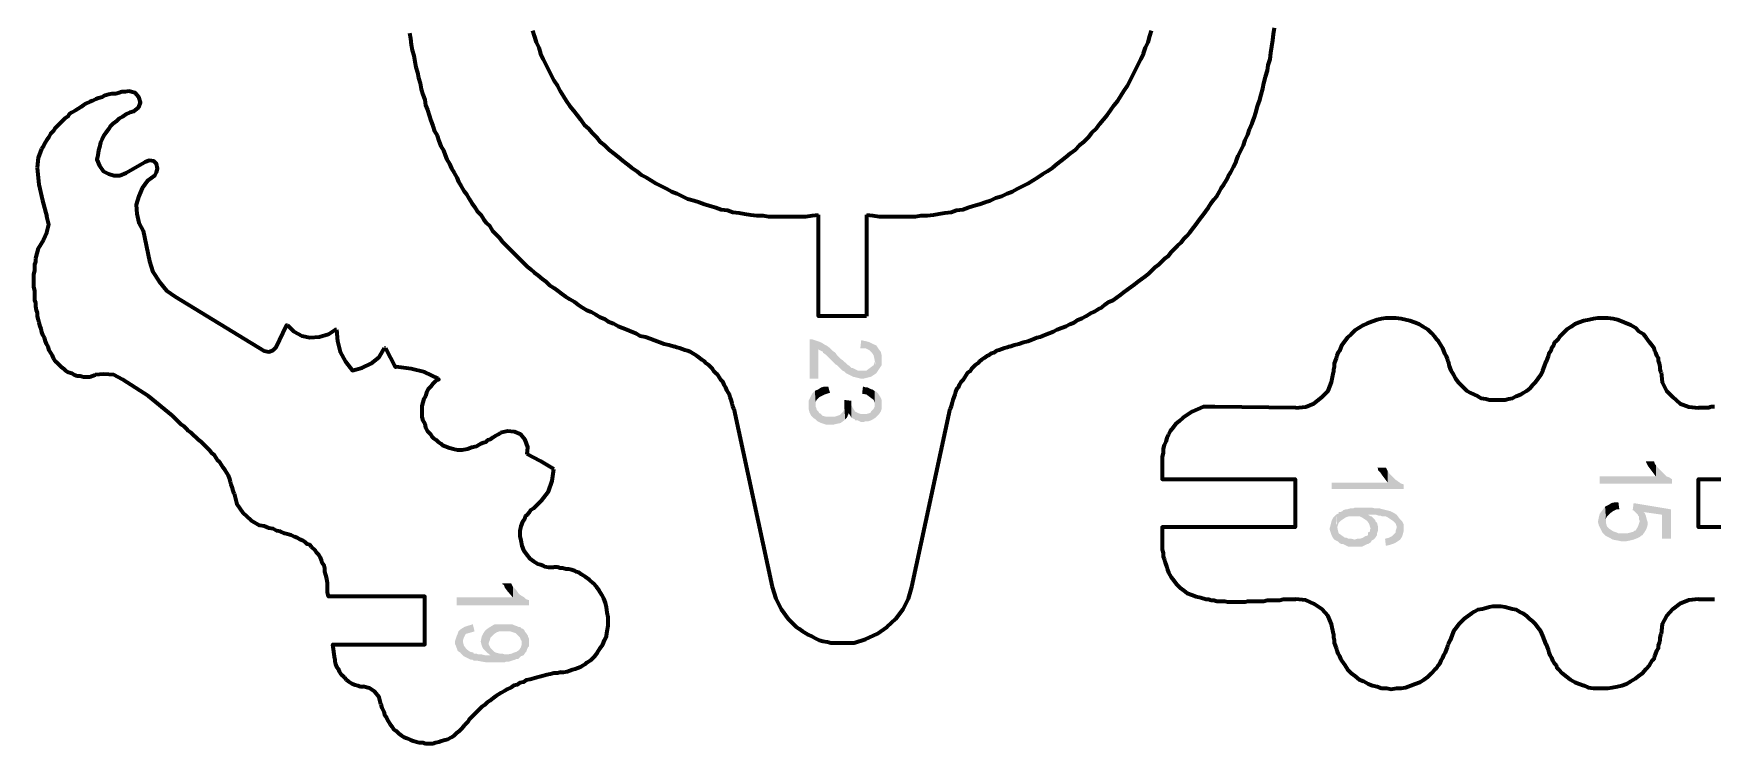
# Model space of a CAD drawing. Header units: inches. Extents: x -281 to 256, y -333 to 364.
# Drawn here: x -254.7 to 59.4, y -332.8 to -199.9 of the extents above; entities that cross this region are included whole.
import ezdxf

# ---------------------------------------------------------------- set-up
doc = ezdxf.new("R2010")
doc.units = ezdxf.units.IN
doc.layers.add('H', color=7, linetype='CONTINUOUS', lineweight=100)
doc.layers.add('P', color=250, linetype='CONTINUOUS', lineweight=100)

msp = doc.modelspace()

# ---------------------------------------------------------------- hatches: boundary and pattern name
at = {"layer": 'H', "linetype": 'CONTINUOUS'}
for points in [[(-97, -263.5), (-97.33, -261), (-97.33, -261.5), (-97.5, -262), (-98.17, -262.5), (-98.83, -263), (-99.33, -263), (-99.83, -263), (-100.17, -263), (-100.5, -263), (-101.17, -262.67), (-101.5, -262.5), (-101.67, -262.5), (-101.83, -262.33), (-102.17, -262), (-102.33, -262), (-102.83, -261.5), (-103.17, -261.17), (-103.67, -260.83), (-104, -260.5), (-104.33, -260.17), (-104.67, -259.67), (-105.17, -259.33), (-105.5, -259), (-105.83, -258.67), (-106.33, -258.33), (-106.67, -258.17), (-107.17, -257.83), (-107.5, -257.67), (-108, -257.5), (-108.5, -257.33), (-109, -257.17), (-109.5, -257.17), (-109.5, -264.5), (-107.83, -264.5), (-107.83, -259), (-107.67, -259.17), (-107.33, -259.33), (-107, -259.5), (-107, -259.67), (-106.5, -260), (-106.33, -260.17), (-106, -260.5), (-105.67, -260.83), (-105, -261.5), (-104.67, -261.83), (-104.33, -262), (-103.83, -262.5), (-103.33, -263), (-103, -263.17), (-102.67, -263.5), (-102, -263.83), (-101.33, -264.17), (-100.67, -264.33), (-100, -264.5), (-99.33, -264.5), (-98.67, -264.33), (-98, -264.17), (-97.5, -263.83)], [(-96, -261), (-96, -260.17), (-96.17, -259.5), (-96.67, -258.83), (-97, -258.33), (-97.67, -258), (-98.33, -257.67), (-99, -257.5), (-99.83, -257.33), (-100, -258.83), (-99.5, -258.83), (-99, -258.83), (-98.33, -259.17), (-97.83, -259.67), (-97.5, -260.17), (-97.33, -261), (-97.17, -261.67), (-97.17, -262.67), (-97, -263.5), (-96.67, -263), (-96.33, -262.5), (-96, -262), (-96, -261.33)], [(-102.83, -272.17), (-103, -269.5), (-103, -270.17), (-103.17, -270.67), (-103.5, -271), (-103.83, -271.33), (-104.33, -271.5), (-104.83, -271.67), (-105.33, -271.67), (-106, -271.67), (-106.33, -271.67), (-107, -271.5), (-107.5, -271), (-107.67, -271), (-107.83, -270.67), (-108.17, -270.33), (-108.17, -270.17), (-108.33, -269.83), (-108.33, -269.33), (-108.5, -266.83), (-109, -267.33), (-109.33, -268), (-109.67, -268.67), (-109.67, -269.33), (-109.67, -270.17), (-109.5, -270.83), (-109.17, -271.5), (-108.67, -272), (-108.5, -272), (-108, -272.5), (-107.67, -272.67), (-107.33, -272.83), (-106.33, -273.17), (-106, -273.17), (-105.17, -273.17), (-104.5, -273), (-103.67, -272.83), (-103, -272.33)], [(-105.67, -267.17), (-106, -266), (-106.67, -266), (-107.33, -266.17), (-107.83, -266.5), (-108.5, -266.83), (-108.33, -269.33), (-108.33, -268.83), (-108.17, -268.5), (-107.67, -268), (-107, -267.67), (-106.67, -267.5), (-106.17, -267.33)], [(-96, -269.33), (-96, -268.83), (-96, -268.5), (-96.33, -267.83), (-96.67, -267.33), (-97, -267), (-97.33, -266.83), (-97.33, -269.83), (-97.5, -270.17), (-97.67, -270.33), (-98, -270.67), (-98, -270.83), (-98.33, -271), (-99, -271.17), (-99.33, -271.17), (-99.83, -271.17), (-100.33, -271), (-101, -270.67), (-101.5, -269.83), (-101.67, -269.5), (-101.67, -269), (-101.67, -271.83), (-101.33, -272), (-101, -272.17), (-101, -272.33), (-100.5, -272.33), (-100.17, -272.5), (-99.83, -272.67), (-99.5, -272.67), (-99, -272.5), (-98.5, -272.5), (-98, -272.33), (-97.67, -272.17), (-97.17, -271.83), (-96.83, -271.5), (-96.5, -271.17), (-96.17, -270.67), (-96, -270.17), (-96, -269.83)], [(-97.33, -266.83), (-97.83, -266.5), (-98, -266.5), (-98.33, -266.33), (-98.67, -266.17), (-99, -266.17), (-99.5, -266), (-99.67, -267.33), (-98.83, -267.5), (-98.17, -268), (-97.5, -268.5), (-97.33, -269), (-97.33, -269.33)], [(-101.67, -268.67), (-103, -268.5), (-103, -268.83), (-103, -269.17), (-103, -269.5), (-102.83, -272.17), (-102.5, -271.83), (-102.17, -271), (-101.83, -271.5), (-101.67, -271.83), (-101.67, -269)], [(1.67, -285.17), (1.67, -284.33), (1.17, -284.17), (0.67, -283.83), (0, -283.33), (-0.67, -282.67), (-1, -282.33), (-1.33, -281.83), (-1.33, -284), (-11.83, -284), (-11.83, -285.17)], [(-1.33, -281.83), (-1.5, -281.5), (-1.67, -281.17), (-3.33, -281.17), (-3.17, -281.33), (-3.17, -281.67), (-2.83, -282), (-2.67, -282.17), (-2.33, -282.67), (-1.83, -283.33), (-1.33, -284)], [(51.83, -284.17), (51.83, -283.33), (51.33, -283), (50.83, -282.83), (50.17, -282.17), (49.5, -281.5), (49.17, -281.17), (48.83, -280.67), (48.83, -282.83), (38.33, -282.83), (38.33, -284.17)], [(48.83, -280.67), (48.67, -280.5), (48.5, -280), (47, -280), (47, -280.17), (47.17, -280.5), (47.33, -280.83), (47.83, -281.5), (48.33, -282.17), (48.83, -282.83)], [(-3.17, -292.67), (-3.17, -292.17), (-3.33, -291.5), (-3.67, -291.17), (-3.67, -291), (-4, -290.67), (-4.33, -290.33), (-4.5, -290.33), (-5, -290), (-5, -288.67), (-5.83, -288.67), (-6.67, -288.67), (-7.5, -288.67), (-7.83, -288.83), (-8.33, -288.83), (-9, -289), (-9.17, -289), (-9.67, -289.17), (-9.83, -289.33), (-10.17, -289.5), (-10.5, -289.5), (-10.5, -289.83), (-10.67, -289.83), (-11, -290), (-10.83, -292.5), (-10.67, -292), (-10.5, -291.5), (-10.17, -291.17), (-9.67, -290.83), (-9.17, -290.5), (-8.67, -290.33), (-8.17, -290.33), (-7.5, -290.33), (-7, -290.33), (-6.5, -290.33), (-6.17, -290.5), (-5.67, -290.83), (-5.17, -291.17), (-4.83, -291.67), (-4.67, -292.17), (-4.5, -292.67), (-4.5, -293.33), (-4.5, -294), (-4.5, -294.67), (-4.5, -295.17), (-4.33, -294.83), (-4, -294.67), (-3.67, -294.33), (-3.33, -293.83), (-3.33, -293.5), (-3.17, -293)], [(0.33, -290), (-0.17, -289.67), (-0.83, -289.33), (-1.5, -289.17), (-2.17, -289), (-2.83, -288.83), (-3.67, -288.83), (-4.33, -288.67), (-5, -288.67), (-5, -290), (-3.5, -290), (-3, -290.17), (-2.67, -290.17), (-2.33, -290.33), (-2, -290.33), (-1.67, -290.33), (-1.33, -290.5), (-0.83, -290.83), (-0.33, -291.17), (0.17, -291.67), (0.33, -292.17), (0.33, -292.5)], [(45.83, -294.17), (45.83, -291.17), (45.67, -291.67), (45.5, -292.17), (45.33, -292.5), (45, -293), (44.83, -293), (44.67, -293.17), (43.5, -293.5), (41.83, -293.5), (41.5, -293.33), (41, -293.17), (40.67, -293), (40.17, -292.67), (39.67, -292.17), (39.5, -291.5), (39.5, -290.83), (39.33, -290.17), (39.33, -289.33), (39.33, -288.5), (38.83, -289.17), (38.33, -289.83), (38.17, -290.5), (38, -291.33), (38.17, -292), (38.5, -292.67), (38.83, -293.33), (39.5, -294), (40.17, -294.33), (40.83, -294.67), (41.67, -294.83), (42.5, -295), (43.17, -295), (44, -294.83), (44.67, -294.67), (45.5, -294.33)], [(42, -289), (41.83, -287.67), (41.17, -287.67), (40.5, -287.83), (40, -288.17), (39.33, -288.5), (39.5, -291.17), (39.5, -290.67), (39.67, -290.33), (40.17, -289.83), (40.83, -289.33), (41.5, -289)], [(51.67, -294.5), (51.67, -289), (44.67, -287.83), (44.5, -289.17), (44.67, -289.17), (45, -289.5), (45.17, -289.67), (45.5, -290), (45.5, -290.17), (45.67, -290.33), (45.67, -290.83), (45.83, -291.17), (45.83, -294.17), (46, -294), (46.33, -293.83), (46.5, -289.5), (50, -290), (50, -294.5)], [(-4.5, -295.17), (-4.5, -292.5), (-4.67, -292.83), (-4.67, -293.17), (-5, -293.33), (-5, -293.83), (-5.33, -294), (-5.5, -294), (-6, -294.33), (-6.5, -294.5), (-7, -294.5), (-7.5, -294.67), (-8.17, -294.5), (-8.67, -294.5), (-9, -294.33), (-9.33, -294.33), (-10, -293.83), (-10.5, -293.5), (-10.67, -292.83), (-10.83, -292), (-11, -291.67), (-11, -291.17), (-11, -290.67), (-11, -290), (-11.5, -290.5), (-11.83, -291.17), (-12, -291.83), (-12.17, -292.5), (-12.17, -292.83), (-11.83, -293.83), (-11.67, -294.17), (-11.33, -294.67), (-11, -294.83), (-10.67, -295), (-10.33, -295.33), (-10, -295.5), (-9.67, -295.5), (-8.67, -296), (-8, -296), (-7.5, -296), (-7, -296), (-6.17, -296), (-5.17, -295.5), (-5, -295.5)], [(1.67, -292.67), (1.67, -291.83), (1.33, -291.17), (0.83, -290.67), (0.33, -290), (0.33, -292.5), (0.17, -293), (0.17, -293.33), (-0.17, -293.67), (-0.5, -294), (-0.83, -294.17), (-1.17, -294.33), (-1.83, -294.5), (-1.67, -295.83), (-1, -295.67), (-0.5, -295.5), (0, -295.33), (0.5, -295), (1, -294.67), (1.33, -294.17), (1.5, -293.67), (1.67, -293)], [(47.33, -291.5), (47.17, -291), (47, -290.33), (46.83, -289.83), (46.5, -289.5), (46.33, -293.83), (46.67, -293.33), (47, -292.83), (47.17, -292.33), (47.33, -291.83)], [(-162, -307), (-162, -306), (-162.5, -305.83), (-162.83, -305.5), (-163.67, -305), (-164, -304.67), (-164.33, -304.17), (-164.67, -303.83), (-165, -303.5), (-165, -305.5), (-175.5, -305.5), (-175.5, -307)], [(-165, -303.5), (-165.17, -303.17), (-165.33, -302.83), (-167, -302.83), (-167, -303), (-166.67, -303.17), (-166.5, -303.67), (-166, -304.33), (-165, -305.5)], [(-172.17, -311.83), (-172.5, -310.5), (-173, -310.67), (-173.5, -310.83), (-174, -311), (-174.33, -311.17), (-174.83, -311.5), (-175.17, -311.83), (-175.33, -312.33), (-175.5, -312.67), (-175.83, -313.67), (-175.83, -314.17), (-175.67, -314.5), (-175.5, -315), (-175.33, -315.5), (-174.83, -315.83), (-174.5, -316.17), (-174.33, -313.83), (-174.33, -313.5), (-174.17, -313), (-174, -312.67), (-173.83, -312.33), (-172.67, -312)], [(-163.17, -311.33), (-163.33, -311.33), (-163.67, -311), (-164, -311), (-164.33, -310.83), (-164.83, -310.67), (-165.17, -310.5), (-165.5, -310.5), (-166, -310.5), (-167.5, -310.5), (-167.83, -310.5), (-168.33, -310.5), (-168.67, -310.67), (-169.5, -311.17), (-169.5, -314), (-169.33, -313.5), (-169.17, -313), (-168.83, -312.67), (-168.5, -312.33), (-168, -312), (-167.5, -311.83), (-167, -311.83), (-166.5, -311.83), (-166, -311.83), (-165.5, -311.83), (-165, -312), (-164.5, -312.17), (-164.17, -312.5), (-163.83, -312.83), (-163.67, -313), (-163.5, -313.5), (-163.33, -313.67), (-163.33, -314)], [(-162, -314), (-162, -313.17), (-162.17, -312.83), (-162.17, -312.67), (-162.5, -312.17), (-162.67, -312), (-162.83, -311.67), (-163.17, -311.33), (-163.33, -311.83), (-163.33, -312.33), (-163.33, -313.17), (-163.33, -313.83), (-163.33, -314.33), (-163.5, -314.83), (-163.83, -315.33), (-164.33, -315.67), (-164.83, -315.83), (-165.17, -316), (-166, -316.17), (-166.5, -316.17), (-167, -316), (-167.5, -316), (-168.17, -315.83), (-168.5, -315.67), (-169, -315.17), (-169.17, -316.33), (-169.67, -316.33), (-170.17, -316.33), (-170.83, -316.17), (-171.5, -316.17), (-171.83, -316), (-172.33, -316), (-172.33, -315.83), (-173, -315.67), (-173.67, -315.17), (-174.17, -314.5), (-174.33, -313.83), (-174.5, -316.17), (-174.17, -316.5), (-173.83, -316.67), (-173.5, -316.83), (-173.17, -317), (-172.83, -317.17), (-172.5, -317.17), (-172.33, -317.33), (-172, -317.33), (-171.67, -317.33), (-170.83, -317.5), (-169.83, -317.67), (-168.83, -317.67), (-167.83, -317.67), (-167.5, -317.67), (-167, -317.67), (-166.67, -317.67), (-166.17, -317.5), (-165.67, -317.5), (-165.17, -317.33), (-164.67, -317.17), (-164.33, -317), (-164, -317), (-163.67, -316.67), (-163.5, -316.5), (-163, -316.33), (-162.67, -315.83), (-162.5, -315.67), (-162.33, -315.17), (-162.17, -314.83), (-162, -314.67), (-162, -314.33)], [(-169, -315.17), (-169.17, -315), (-169.33, -314.67), (-169.5, -314.33), (-169.5, -311.17), (-170.17, -311.67), (-170.5, -312.17), (-170.83, -312.83), (-171, -313.67), (-171, -313.83), (-170.83, -314.5), (-170.67, -314.83), (-170.5, -315.17), (-170.17, -315.5), (-169.83, -315.83), (-169.17, -316.33)]]:
    msp.add_hatch(color=0, dxfattribs=at).paths.add_polyline_path(points)

# ---------------------------------------------------------------- linework, layer by layer
at = {"layer": 'P', "color": 0, "linetype": 'CONTINUOUS'}
for points in [[(-184.33, -199.83), (-184.17, -200.83), (-184, -202), (-183.83, -203), (-183.5, -204), (-183.33, -205.17), (-183.17, -206.17), (-182.83, -207.17), (-182.67, -208.17), (-182.33, -209.17), (-182.17, -210.33), (-181.83, -211.33), (-181.5, -212.33), (-181.33, -213.33), (-181, -214.17), (-180.67, -215.17), (-180.33, -216.17), (-180, -217.17), (-179.67, -218.17), (-179.17, -219), (-178.83, -220), (-178.5, -221), (-178, -221.83), (-177.67, -222.67), (-177.33, -223.5), (-176.83, -224.33), (-176.5, -225.17), (-176, -226), (-175.5, -226.83), (-175.17, -227.67), (-174.67, -228.5), (-174.17, -229.33), (-173.67, -230), (-173.17, -230.83), (-172.67, -231.67), (-172.17, -232.33), (-171.67, -233.17), (-171, -233.83), (-170.5, -234.67), (-170, -235.33), (-169.33, -236), (-168.83, -236.83), (-168.17, -237.5), (-167.5, -238.17), (-167, -238.83), (-166.33, -239.5), (-165.67, -240.17), (-165, -240.83), (-164.33, -241.5), (-163.67, -242.17), (-163, -242.83), (-162.33, -243.5), (-161.67, -244), (-161, -244.67), (-160.33, -245.17), (-159.5, -245.83), (-158.83, -246.33), (-158.17, -247), (-157.33, -247.5), (-156.67, -248), (-155.83, -248.67), (-155.17, -249.17), (-154.33, -249.67), (-153.5, -250.17), (-152.83, -250.67), (-152, -251.17), (-151.17, -251.67), (-150.33, -252), (-149.5, -252.5), (-148.67, -253), (-147.83, -253.33), (-147.17, -253.83), (-146.17, -254.17), (-145.33, -254.67), (-144.5, -255), (-143.67, -255.33), (-142.83, -255.67), (-142, -256), (-141.17, -256.5), (-140.17, -256.67), (-139.33, -257), (-138.5, -257.33), (-137.5, -257.67), (-136.67, -258), (-135.83, -258.17), (-134.83, -258.5)], [(-161.33, -199.33), (-161, -200.33), (-160.67, -201.5), (-160.17, -202.5), (-159.83, -203.67), (-159.33, -204.67), (-158.83, -205.67), (-158.33, -206.67), (-157.83, -207.67), (-157.33, -208.67), (-156.67, -209.67), (-156.17, -210.67), (-155.5, -211.67), (-155, -212.5), (-154.33, -213.5), (-153.67, -214.33), (-153, -215.17), (-152.33, -216), (-151.67, -217), (-150.83, -217.67), (-150.17, -218.5), (-149.33, -219.33), (-148.67, -220.17), (-147.83, -220.83), (-147, -221.67), (-146.17, -222.33), (-145.33, -223), (-144.5, -223.67), (-143.67, -224.33), (-142.83, -225), (-141.83, -225.67), (-141, -226.33), (-140, -226.83), (-139.17, -227.33), (-138.17, -228), (-137.17, -228.5), (-136.17, -229), (-135.33, -229.5), (-134.33, -229.83), (-133.33, -230.33), (-132.33, -230.83), (-131.17, -231.17), (-130.17, -231.5), (-129.17, -231.83), (-128.17, -232.17), (-127, -232.5), (-126, -232.83), (-124.83, -233), (-123.83, -233.33), (-122.67, -233.5), (-121.67, -233.67), (-120.5, -233.83), (-119.33, -234), (-118.17, -234), (-117.17, -234.17), (-116, -234.17), (-114.83, -234.17), (-113.67, -234.17), (-112.5, -234.17), (-111.33, -234.17), (-110.17, -234.17), (-109, -234), (-107.83, -233.83)], [(-98.83, -233.83), (-97.67, -234), (-96.5, -234.17), (-95.5, -234.17), (-94.33, -234.17), (-93.17, -234.17), (-92, -234.17), (-90.83, -234.17), (-89.67, -234.17), (-88.67, -234), (-87.5, -234), (-86.33, -233.83), (-85.33, -233.67), (-84.17, -233.5), (-83, -233.33), (-82, -233), (-80.83, -232.83), (-79.83, -232.5), (-78.83, -232.17), (-77.67, -231.83), (-76.67, -231.5), (-75.67, -231.17), (-74.67, -230.67), (-73.5, -230.33), (-72.5, -229.83), (-71.5, -229.5), (-70.67, -229), (-69.67, -228.5), (-68.67, -228), (-67.67, -227.33), (-66.83, -226.83), (-65.83, -226.17), (-65, -225.67), (-64, -225), (-63.17, -224.33), (-62.33, -223.67), (-61.5, -223), (-60.67, -222.33), (-59.83, -221.67), (-59, -220.83), (-58.17, -220.17), (-57.33, -219.33), (-56.67, -218.5), (-55.83, -217.67), (-55.17, -216.83), (-54.5, -216), (-53.83, -215.17), (-53.17, -214.33), (-52.5, -213.33), (-51.83, -212.5), (-51.17, -211.5), (-50.67, -210.67), (-50, -209.67), (-49.5, -208.67), (-49, -207.67), (-48.5, -206.67), (-48, -205.67), (-47.5, -204.67), (-47, -203.67), (-46.67, -202.5), (-46.17, -201.5), (-45.83, -200.33), (-45.5, -199.33)], [(-72, -258.5), (-71.17, -258.17), (-70.33, -258), (-69.5, -257.67), (-68.67, -257.5), (-67.83, -257.17), (-67, -256.83), (-66.33, -256.67), (-65.5, -256.33), (-64.67, -256), (-63.83, -255.67), (-63.17, -255.33), (-62.33, -255), (-61.5, -254.67), (-60.83, -254.33), (-60, -254), (-59.33, -253.5), (-58.5, -253.17), (-57.83, -252.83), (-57, -252.33), (-56.33, -252), (-55.5, -251.5), (-54.83, -251.17), (-54.17, -250.67), (-53.5, -250.17), (-52.67, -249.83), (-52, -249.33), (-51.33, -248.83), (-50.67, -248.33), (-50, -247.83), (-49.33, -247.33), (-48.67, -246.83), (-48, -246.33), (-47.33, -245.83), (-46.67, -245.33), (-46, -244.83), (-45.5, -244.33), (-44.83, -243.67), (-44.17, -243.17), (-43.67, -242.67), (-43, -242), (-42.33, -241.5), (-41.83, -240.83), (-41.17, -240.17), (-40.67, -239.67), (-40, -239), (-39.5, -238.33), (-39, -237.83), (-38.33, -237.17), (-37.83, -236.5), (-37.33, -235.83), (-36.83, -235.17), (-36.33, -234.5), (-35.83, -233.83), (-35.33, -233.17), (-34.83, -232.5), (-34.33, -231.67), (-33.83, -231), (-33.33, -230.33), (-32.83, -229.5), (-32.5, -228.83), (-32, -228.17), (-31.5, -227.33), (-31.17, -226.67), (-30.67, -225.83), (-30.17, -224.83), (-29.67, -223.83), (-29.33, -222.83), (-28.83, -221.83), (-28.33, -220.83), (-28, -219.83), (-27.5, -218.83), (-27.17, -217.83), (-26.67, -216.67), (-26.33, -215.67), (-26, -214.67), (-25.67, -213.5), (-25.33, -212.5), (-25, -211.33), (-24.67, -210.17), (-24.5, -209.17), (-24.17, -208), (-23.83, -206.83), (-23.67, -205.83), (-23.33, -204.67), (-23.17, -203.5), (-23, -202.33), (-22.83, -201.17), (-22.67, -200), (-22.5, -198.83)], [(-236.83, -210.67), (-237.5, -210.83), (-238.17, -210.83), (-238.67, -211), (-239.33, -211.17), (-240, -211.17), (-240.67, -211.33), (-241.33, -211.5), (-241.83, -211.83), (-242.5, -212), (-243, -212.17), (-243.67, -212.5), (-244.17, -212.67), (-244.83, -213), (-245.33, -213.33), (-245.83, -213.67), (-246.33, -214), (-246.83, -214.33), (-247.5, -214.67), (-248, -215), (-248.33, -215.5), (-248.83, -215.83), (-249.33, -216.33), (-249.83, -216.83), (-250.17, -217.17), (-250.67, -217.67), (-251, -218.17), (-251.5, -218.67), (-251.83, -219.33), (-252.17, -219.83), (-252.5, -220.33), (-252.83, -221), (-253.17, -221.5)], [(-236, -214.5), (-235, -213.67), (-234.67, -212.83), (-235, -211.83), (-235.67, -211), (-236.83, -210.67)], [(-236, -214.5), (-236.67, -214.67), (-237.33, -215), (-238, -215.5), (-238.67, -215.83), (-239.17, -216.33), (-239.83, -216.83), (-240.33, -217.33), (-240.67, -217.83), (-241.17, -218.5), (-241.5, -219), (-241.83, -219.67), (-242.17, -220.33), (-242.33, -221.17), (-242.5, -221.83), (-242.67, -222.67), (-242.83, -223.5), (-242.33, -224.67), (-241.67, -225.67), (-240.67, -226.17), (-239.67, -226.5), (-238.5, -226.5), (-237.33, -226), (-233.83, -224)], [(-253.17, -221.5), (-253.83, -223.17), (-254, -225)], [(-254, -225), (-253.67, -228.17), (-253, -231.17), (-252.17, -234.17)], [(-232, -226.5), (-231.67, -225.83), (-231.5, -225.17), (-231.67, -224.33), (-232.17, -223.83), (-233, -223.67), (-233.83, -224)], [(-232, -226.5), (-233.33, -227.5), (-234.33, -228.83), (-235, -230.33), (-235.5, -232), (-235.33, -233.67), (-235, -235.33), (-234.17, -236.83), (-233, -242.5), (-232.33, -244.5), (-231.17, -246.33), (-229.83, -248), (-228.17, -249.17), (-211.5, -259.33), (-210.67, -259.5), (-209.83, -259.17), (-209.33, -258.67), (-207.33, -254.5), (-207.17, -254.5)], [(-252.83, -238.5), (-252.17, -237.17), (-251.83, -235.67), (-252.17, -234.17)], [(-98.83, -252.83), (-107.83, -252.83), (-107.83, -233.83)], [(-98.83, -233.83), (-98.83, -252.83)], [(-252.83, -238.5), (-253.83, -240.17), (-254.33, -242)], [(-254.33, -242), (-254.33, -242.67), (-254.5, -243.17), (-254.5, -243.83), (-254.5, -244.33), (-254.67, -245), (-254.67, -245.5), (-254.67, -246.17), (-254.67, -246.83), (-254.67, -247.33), (-254.5, -248), (-254.5, -248.67), (-254.5, -249.17), (-254.5, -249.83), (-254.33, -250.33), (-254.33, -251), (-254.17, -251.67), (-254, -252.17), (-254, -252.83), (-253.83, -253.5), (-253.67, -254), (-253.5, -254.67), (-253.33, -255.17), (-253.17, -255.83), (-253, -256.33), (-252.67, -256.83), (-252.5, -257.5), (-252.33, -258), (-252, -258.5), (-251.83, -259.17), (-251.5, -259.67), (-251.17, -260.17), (-251, -260.67)], [(10, -261.33), (9.83, -260.83), (9.67, -260.33), (9.33, -259.83), (9.17, -259.33), (9, -258.83), (8.67, -258.33), (8.33, -257.83), (8.17, -257.5), (7.83, -257.17), (7.5, -256.67), (6.83, -256), (6.17, -255.33), (5.33, -254.83), (4.5, -254.33), (3.67, -254), (2.83, -253.67), (2, -253.5), (1.17, -253.33), (0.17, -253.17), (-0.67, -253.17), (-1.67, -253.17), (-2.5, -253.33), (-3.33, -253.5), (-4.17, -253.83), (-5.17, -254.17), (-5.83, -254.5), (-6.67, -255), (-7.5, -255.5), (-8.17, -256.17), (-8.83, -256.83), (-9.33, -257.5), (-10, -258.33), (-10.17, -258.83), (-10.33, -259.33), (-10.67, -259.67), (-10.83, -260.17), (-11, -260.67), (-11.17, -261.17), (-11.33, -261.67), (-11.33, -262.33), (-11.5, -262.83), (-11.5, -263.33)], [(49.83, -263.33), (49.67, -262.83), (49.67, -262.33), (49.5, -261.67), (49.33, -261.17), (49.33, -260.67), (49, -260.17), (48.83, -259.67), (48.67, -259.33), (48.5, -258.83), (48.17, -258.33), (47.67, -257.67), (47, -256.83), (46.5, -256.17), (45.67, -255.67), (45, -255), (44.17, -254.5), (43.33, -254.17), (42.5, -253.83), (41.67, -253.5), (40.83, -253.33), (39.83, -253.17), (39, -253.17), (38, -253.17), (37.17, -253.33), (36.33, -253.5), (35.33, -253.67), (34.5, -254), (33.67, -254.33), (33, -254.83), (32.17, -255.33), (31.5, -256), (30.83, -256.67), (30.5, -257.17), (30.17, -257.5), (29.83, -257.83), (29.67, -258.33), (29.33, -258.83), (29.17, -259.33), (28.83, -259.83), (28.67, -260.33), (28.5, -260.83), (28.33, -261.33)], [(-207.33, -254.5), (-207.17, -254.5)], [(-207.17, -254.5), (-206, -255.67), (-204.5, -256.5), (-203, -256.83), (-201.17, -256.67), (-199.5, -256.17), (-198.17, -255.33), (-198, -255.33)], [(-198.17, -255.33), (-198, -255.33)], [(-198, -255.33), (-197.83, -257.5), (-197.33, -259.5), (-196.33, -261.33), (-195, -263), (-193.17, -262.5), (-191.5, -261.67), (-190, -260.5), (-189, -258.83)], [(-251, -260.67), (-250.67, -261.17), (-250.33, -261.5), (-249.83, -262), (-249.5, -262.33), (-249, -262.67), (-248.67, -263), (-248.17, -263.33), (-247.5, -263.5), (-247, -263.83), (-246.5, -264), (-246, -264), (-245.33, -264.17), (-244.83, -264.17), (-244.17, -264.17), (-243.67, -264), (-243.17, -263.83)], [(-188.83, -258.83), (-189, -258.83)], [(-188.83, -258.83), (-187, -262.33), (-186.83, -262.33)], [(-123.67, -270.17), (-123.83, -269.67), (-124, -269.17), (-124.17, -268.5), (-124.33, -268), (-124.5, -267.5), (-124.67, -267.17), (-125, -266.67), (-125.17, -266.17), (-125.5, -265.67), (-125.67, -265.17), (-126, -264.83), (-126.33, -264.33), (-126.67, -263.83), (-127, -263.5), (-127.33, -263.17), (-127.67, -262.67), (-128, -262.33), (-128.33, -262), (-128.83, -261.67), (-129.17, -261.33), (-129.67, -261), (-130, -260.67), (-130.5, -260.33), (-131, -260), (-131.33, -259.83), (-131.83, -259.5), (-132.33, -259.33), (-132.83, -259.17), (-133.33, -259), (-133.83, -258.83), (-134.33, -258.67), (-134.83, -258.5)], [(-72, -258.5), (-72.5, -258.67), (-73, -258.83), (-73.5, -259), (-74, -259.17), (-74.5, -259.33), (-75, -259.67), (-75.5, -259.83), (-76, -260.17), (-76.33, -260.33), (-76.83, -260.67), (-77.33, -261), (-77.67, -261.33), (-78, -261.67), (-78.5, -262), (-78.83, -262.33), (-79.17, -262.67), (-79.5, -263.17), (-80, -263.5), (-80.17, -263.83), (-80.5, -264.33), (-80.83, -264.83), (-81.17, -265.17), (-81.5, -265.67), (-81.67, -266.17), (-82, -266.5), (-82.17, -267), (-82.33, -267.5), (-82.5, -268), (-82.67, -268.5), (-82.83, -269), (-83, -269.67), (-83.17, -270.17)], [(-217.17, -286), (-217.33, -285.5), (-217.5, -284.83), (-217.67, -284.33), (-217.83, -283.83), (-218, -283.17), (-218.17, -282.67), (-218.5, -282.17), (-218.83, -281.67), (-219.17, -281.17), (-219.5, -280.67), (-219.83, -280.17), (-220.17, -279.83), (-220.5, -279.33), (-220.83, -278.83), (-221.33, -278.5), (-221.67, -278), (-222.17, -277.5), (-222.5, -277.17), (-223, -276.67), (-223.33, -276.33), (-223.83, -276), (-224.33, -275.5), (-224.67, -275.17), (-225.17, -274.67), (-225.67, -274.33), (-226, -274), (-226.5, -273.5), (-227, -273.17), (-227.33, -272.83), (-227.83, -272.33), (-228.17, -272), (-228.67, -271.5), (-233.17, -267.83), (-238, -264.67), (-239.67, -263.83), (-241.5, -263.67), (-243.17, -263.83)], [(-179, -264.5), (-181.5, -263.33), (-184, -262.67), (-186.83, -262.33)], [(-18.5, -270), (-16.67, -269.83), (-15.17, -269.17), (-13.67, -268), (-12.5, -266.83), (-11.83, -265.17), (-11.5, -263.33)], [(10, -261.33), (10.17, -262.17), (10.5, -263), (11, -263.83), (11.33, -264.5), (11.83, -265.17), (12.33, -265.67), (13, -266.33), (13.5, -266.83), (14.17, -267.17), (14.83, -267.5), (15.5, -267.83), (16.17, -268.17), (17, -268.33), (17.67, -268.5), (18.33, -268.5), (19.17, -268.5), (19.83, -268.5), (20.67, -268.5), (21.33, -268.33), (22, -268.17), (22.67, -267.83), (23.5, -267.5), (24, -267.17), (24.67, -266.83), (25.33, -266.33), (25.83, -265.67), (26.33, -265.17), (26.83, -264.5), (27.33, -263.83), (27.67, -263), (28, -262.17), (28.33, -261.33)], [(49.83, -263.33), (50, -265.17), (50.83, -266.83), (52, -268), (53.33, -269.17), (55, -269.83), (56.83, -270)], [(-179, -264.67), (-179.5, -265), (-180, -265.5), (-180.33, -266), (-180.83, -266.5), (-181.17, -267.17), (-181.33, -267.83), (-181.67, -268.33), (-181.83, -269), (-182, -269.67), (-182, -270.33), (-182, -271), (-182, -271.67), (-181.83, -272.33), (-181.5, -273), (-181.33, -273.67), (-181, -274.33), (-180.5, -274.83), (-180.17, -275.33), (-179.83, -275.67), (-179.33, -276), (-179, -276.33), (-178.5, -276.67), (-178.17, -277), (-177.67, -277.17), (-176.83, -277.5), (-176.17, -277.67), (-175.33, -277.83), (-174.5, -277.83), (-173.5, -277.67), (-172.67, -277.33), (-171.83, -277.17), (-171.33, -276.83), (-171, -276.67), (-170.5, -276.5), (-170, -276.33), (-169.67, -276), (-169.17, -275.83), (-168.67, -275.5), (-168.17, -275.17), (-167.83, -275), (-167.33, -274.67)], [(-179, -264.67), (-178.83, -264.67), (-179, -264.5)], [(-18.5, -270), (-33.67, -269.83), (-35.83, -269.83), (-37.83, -270.67), (-39.67, -271.83), (-40.33, -272.5), (-41, -273), (-41.5, -273.67), (-42, -274.33), (-42.33, -275), (-42.67, -275.67), (-42.83, -276.33), (-43.17, -277), (-43.33, -277.67), (-43.33, -278.5), (-43.5, -279.17), (-43.5, -280), (-43.5, -280.83), (-43.5, -281.67), (-43.5, -282.5), (-43.5, -283.33), (-18.67, -283.33), (-18.67, -292.33), (-43.5, -292.33), (-43.5, -293.17), (-43.5, -293.83), (-43.5, -294.5), (-43.5, -295.33), (-43.5, -296), (-43.5, -296.5), (-43.33, -297.17), (-43.33, -297.83), (-43.17, -298.33), (-43, -298.83), (-42.83, -299.33), (-42.67, -299.83), (-42.5, -300.33), (-42.33, -300.83), (-41.83, -301.67), (-41.33, -302.33), (-40.83, -303), (-40.17, -303.67), (-39.5, -304.17), (-38.83, -304.67), (-38, -305), (-37.17, -305.33), (-36.33, -305.5), (-35.33, -305.83), (-34.83, -305.83), (-34.33, -306), (-33.83, -306), (-33.33, -306.17), (-32.83, -306.17), (-32.33, -306.17), (-31.83, -306.17), (-31.33, -306.33), (-30.83, -306.33), (-30.17, -306.33), (-29.67, -306.33), (-29.17, -306.33), (-28.5, -306.33), (-28, -306.33), (-27.5, -306.17), (-26.83, -306.17), (-26.33, -306.17), (-25.67, -306.17), (-25.17, -306.17), (-24.5, -306.17), (-23.83, -306), (-23.33, -306), (-22.67, -306), (-22.17, -306), (-21.5, -306), (-20.83, -305.83), (-20.33, -305.83), (-19.67, -305.83), (-19.17, -305.83), (-18.5, -305.83)], [(59.83, -269.83), (59.17, -269.83), (58.67, -270), (58, -270), (57.33, -270), (56.83, -270)], [(-123.67, -270.17), (-116.5, -303.5), (-115.83, -305.67), (-114.83, -307.67), (-113.5, -309.5), (-113, -310), (-112.5, -310.5), (-112, -311), (-111.5, -311.33), (-110.83, -311.83), (-110.17, -312.17), (-109.67, -312.5), (-109, -312.83), (-108.33, -313.17), (-107.67, -313.5), (-107, -313.67), (-106.17, -313.83), (-105.5, -314), (-104.83, -314), (-104.17, -314), (-103.5, -314), (-101.17, -314), (-99, -313.33), (-96.83, -312.33), (-95, -311), (-93.33, -309.5), (-92, -307.67), (-91, -305.67), (-90.33, -303.5), (-83.17, -270.17)], [(-162.33, -278.67), (-162.17, -277.33), (-162.67, -276), (-163.5, -275), (-164.67, -274.5), (-166, -274.33), (-167.33, -274.67)], [(-157.33, -281.5), (-159.83, -280), (-162.33, -278.67)], [(-161.17, -288.83), (-159.67, -287.33), (-158.33, -285.67), (-157.67, -283.67), (-157.33, -281.5)], [(81.67, -292.33), (56.83, -292.33), (56.83, -283.33), (81.67, -283.33)], [(-217.17, -286), (-216.67, -288), (-215.5, -289.67), (-214, -291), (-212.33, -292)], [(-161.17, -288.83), (-161.67, -289.17), (-162, -289.67), (-162.33, -290), (-162.67, -290.33), (-162.83, -290.83), (-163.17, -291.33), (-163.5, -292.17), (-163.67, -293), (-163.67, -294), (-163.5, -294.83), (-163.33, -295.83), (-163, -296.67), (-162.5, -297.33), (-161.83, -298.17), (-161.17, -298.67), (-160.33, -299.17), (-159.83, -299.33), (-159.33, -299.5), (-159, -299.67), (-158.33, -299.83), (-157.83, -299.83), (-157.33, -299.83)], [(-198.33, -317), (-198.67, -314.33), (-181.5, -314.33), (-181.5, -305.33), (-199.5, -305.33), (-199.67, -304.5), (-199.67, -303.67), (-199.67, -302.83), (-199.83, -302), (-200, -301.33), (-200.17, -300.67), (-200.17, -300), (-200.33, -299.5), (-200.67, -299), (-200.83, -298.5), (-201, -298), (-201.33, -297.5), (-201.67, -297.17), (-202, -296.67), (-202.67, -296), (-203, -295.67), (-203.5, -295.5), (-203.83, -295.17), (-204.33, -294.83), (-204.83, -294.67), (-205.33, -294.33), (-205.83, -294.17), (-206.5, -293.83), (-207.17, -293.67), (-207.67, -293.5), (-208.5, -293.17), (-209.17, -293), (-209.83, -292.67), (-210.67, -292.5), (-211.5, -292.17), (-212.33, -292)], [(-156, -319.5), (-155.5, -319.5), (-154.83, -319.33), (-154.33, -319.17), (-153.83, -319), (-153.33, -318.83), (-152.83, -318.67), (-152.33, -318.5), (-151.83, -318.17), (-151.5, -318), (-151.17, -317.67), (-150.33, -317.17), (-149.67, -316.5), (-149.17, -315.83), (-148.67, -315), (-148.17, -314.33), (-147.83, -313.5), (-147.5, -312.67), (-147.33, -311.83), (-147.17, -310.83), (-147.17, -310), (-147.17, -309.17), (-147.33, -308.33), (-147.5, -307.33), (-147.67, -306.5), (-148, -305.67), (-148.33, -305), (-148.83, -304.17), (-149.33, -303.5), (-150, -302.83), (-150.67, -302.17), (-151.33, -301.67), (-152.17, -301.17), (-152.67, -300.83), (-153.17, -300.67), (-153.5, -300.5), (-154, -300.33), (-154.5, -300.17), (-155, -300.17), (-155.67, -300), (-156.17, -300), (-156.67, -299.83), (-157.33, -299.83)], [(-11.5, -312.33), (-11.83, -310.5), (-12.5, -309), (-13.67, -307.67), (-15.17, -306.67), (-16.67, -306), (-18.5, -305.83)], [(28.33, -314.33), (28, -313.5), (27.67, -312.67), (27.33, -311.83), (26.83, -311.17), (26.33, -310.5), (25.83, -310), (25.17, -309.5), (24.67, -309), (24, -308.5), (23.33, -308.17), (22.67, -307.83), (22, -307.67), (21.33, -307.5), (20.67, -307.33), (19.83, -307.17), (19.17, -307.17), (18.33, -307.17), (17.67, -307.33), (17, -307.5), (16.33, -307.67), (15.5, -307.83), (14.83, -308.17), (14.33, -308.5), (13.67, -309), (13, -309.5), (12.5, -310), (12, -310.5), (11.5, -311.17), (11, -311.83), (10.67, -312.67), (10.33, -313.5), (10, -314.33)], [(56.83, -305.83), (55, -306), (53.33, -306.67), (52, -307.67), (50.83, -309), (50, -310.5), (49.83, -312.33)], [(56.83, -305.83), (57.33, -305.83), (58, -305.83), (58.67, -305.83), (59.17, -305.83), (59.83, -305.83)], [(-11.5, -312.33), (-11.5, -313), (-11.33, -313.5), (-11.33, -314), (-11.17, -314.5), (-11, -315), (-10.83, -315.5), (-10.67, -316), (-10.33, -316.5), (-10.17, -317), (-10, -317.33), (-9.33, -318.17), (-8.83, -319), (-8.17, -319.67), (-7.5, -320.17), (-6.67, -320.83), (-5.83, -321.17), (-5, -321.67), (-4.17, -322), (-3.33, -322.17), (-2.5, -322.5), (-1.5, -322.5), (-0.67, -322.67), (0.33, -322.5), (1.17, -322.5), (2, -322.33), (3, -322), (3.83, -321.67), (4.67, -321.33), (5.5, -320.83), (6.17, -320.33), (6.83, -319.67), (7.5, -319), (7.83, -318.67), (8.17, -318.17), (8.5, -317.83), (8.67, -317.33), (9, -316.83), (9.17, -316.33), (9.5, -315.83), (9.67, -315.33), (9.83, -314.83), (10, -314.33)], [(28.33, -314.33), (28.5, -314.83), (28.67, -315.33), (28.83, -315.83), (29, -316.33), (29.33, -316.83), (29.5, -317.33), (29.83, -317.83), (30.17, -318.17), (30.33, -318.67), (30.67, -319), (31.33, -319.67), (32.17, -320.33), (32.83, -320.83), (33.67, -321.33), (34.5, -321.67), (35.33, -322), (36.17, -322.33), (37.17, -322.5), (38, -322.5), (38.83, -322.5), (39.83, -322.5), (40.67, -322.33), (41.67, -322.17), (42.5, -322), (43.33, -321.67), (44.17, -321.17), (45, -320.67), (45.67, -320.17), (46.33, -319.67), (47, -318.83), (47.67, -318.17), (48.17, -317.33), (48.5, -317), (48.67, -316.5), (48.83, -316), (49, -315.5), (49.33, -315), (49.33, -314.5), (49.5, -314), (49.67, -313.5), (49.67, -313), (49.83, -312.33)], [(-198.33, -317), (-198.33, -317.5), (-198.17, -318), (-198, -318.5), (-197.67, -318.83), (-197.5, -319.33), (-197.17, -319.83), (-196.83, -320.17), (-196.5, -320.5), (-196.17, -320.83), (-195.83, -321.17), (-195, -321.67), (-194.5, -321.83), (-194, -322), (-193.5, -322.17), (-193, -322.17)], [(-156, -319.5), (-156.67, -319.67), (-157.33, -319.67), (-158, -319.83), (-158.67, -320), (-159.33, -320.17), (-160, -320.33), (-160.5, -320.5), (-161.17, -320.67), (-161.83, -320.83), (-162.5, -321), (-163, -321.33), (-163.67, -321.5), (-164.17, -321.83), (-164.83, -322), (-165.33, -322.33), (-166, -322.67), (-166.5, -323), (-167.17, -323.33), (-167.67, -323.67), (-168.17, -324), (-168.67, -324.33), (-169.33, -324.83), (-169.83, -325.17), (-170.33, -325.67), (-170.83, -326), (-171.33, -326.5), (-171.83, -327), (-172.17, -327.33), (-172.67, -327.83), (-173.17, -328.33), (-173.5, -328.83), (-174, -329.33)], [(-189.67, -325.5), (-190, -324.17), (-190.83, -323.17), (-191.83, -322.5), (-193, -322.17)], [(-189.67, -325.5), (-189.5, -326.17), (-189.17, -326.83), (-189, -327.5), (-188.67, -328), (-188.33, -328.67), (-188, -329.17), (-187.67, -329.67), (-187.33, -330.17), (-186.83, -330.5), (-186.33, -331), (-185.83, -331.33), (-185.33, -331.67), (-184.83, -331.83), (-184.17, -332.17), (-183.67, -332.33), (-183, -332.5), (-182.5, -332.67), (-181.83, -332.67), (-181.33, -332.83), (-180.67, -332.83), (-180, -332.83), (-179.5, -332.67), (-178.83, -332.5), (-178.33, -332.33), (-177.67, -332.17), (-177.17, -332), (-176.5, -331.67), (-176, -331.33), (-175.5, -330.83), (-175, -330.5), (-174.5, -330), (-174, -329.33)]]:
    msp.add_lwpolyline(points, dxfattribs=at)

doc.saveas('drawing.dxf')
